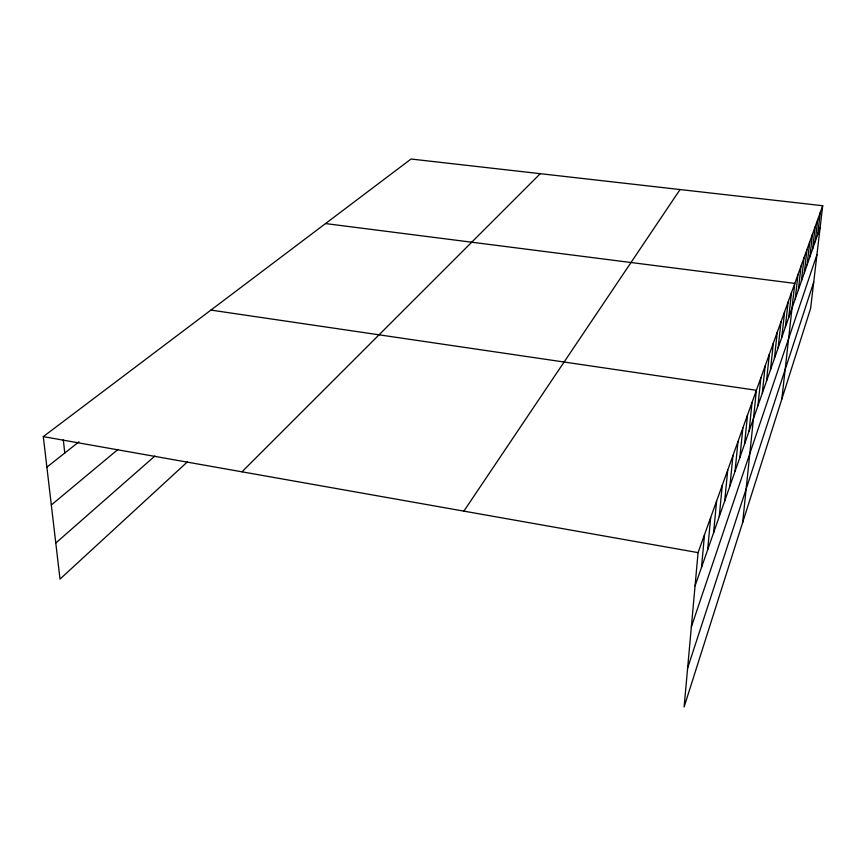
<?xml version="1.0" encoding="UTF-8"?>
<svg xmlns="http://www.w3.org/2000/svg" width="866" height="866" viewBox="0 0 866 866"><rect width="100%" height="100%" fill="white"/><g stroke="black" fill="none" stroke-linecap="round" stroke-linejoin="round"><path stroke-width="1.3" d="M822.7 205.729L698.072 552.627L684.108 706.981L810.619 308.426L822.7 205.729L411.047 159.019L43.3 436.616L60.014 579.083L187.392 461.892M701.492 567.447L704.513 534.712M707.663 549.78L710.672 517.543M713.573 532.828L716.593 501.089M719.256 516.558L722.266 485.285M724.712 500.916L727.721 470.119M729.962 485.88L732.961 455.527M735.018 471.407L738.005 441.487M739.878 457.465L742.855 427.977M744.565 444.031L747.531 414.955M749.09 431.073L752.045 402.409M742.649 522.555L756.397 390.295L210.903 310.093M757.945 405.689L760.868 377.825M762.286 393.272L765.187 365.809M766.464 381.3L769.354 354.226M770.491 369.739L773.37 343.044M774.388 358.578L777.246 332.252M778.155 347.786L780.991 321.816M781.803 337.35L784.618 311.738M785.321 327.251L788.125 301.985M788.731 317.476L791.513 292.535M781.836 399.118L794.793 283.399L325.529 223.569M795.237 298.835L797.976 274.544M798.344 289.948L801.061 265.959M801.353 281.32L804.049 257.635M804.276 272.942L806.96 249.56M807.112 264.812L809.775 241.711M809.872 256.921L812.503 234.101M812.546 249.256L815.166 226.708M815.144 241.798L817.742 219.52M817.677 234.545L820.254 212.527M687.626 668.087L813.715 282.143M691.349 626.93L816.952 254.636M695.062 585.871L820.145 227.487M463.862 511.124L680.059 189.546M241.982 471.818L540.265 173.687M55.781 543.036L154.895 456.036M51.321 504.986L117.993 449.422M46.883 467.164L78.958 441.822M43.3 436.616L698.072 552.627M63.315 439.939L64.777 453.037"/></g></svg>
